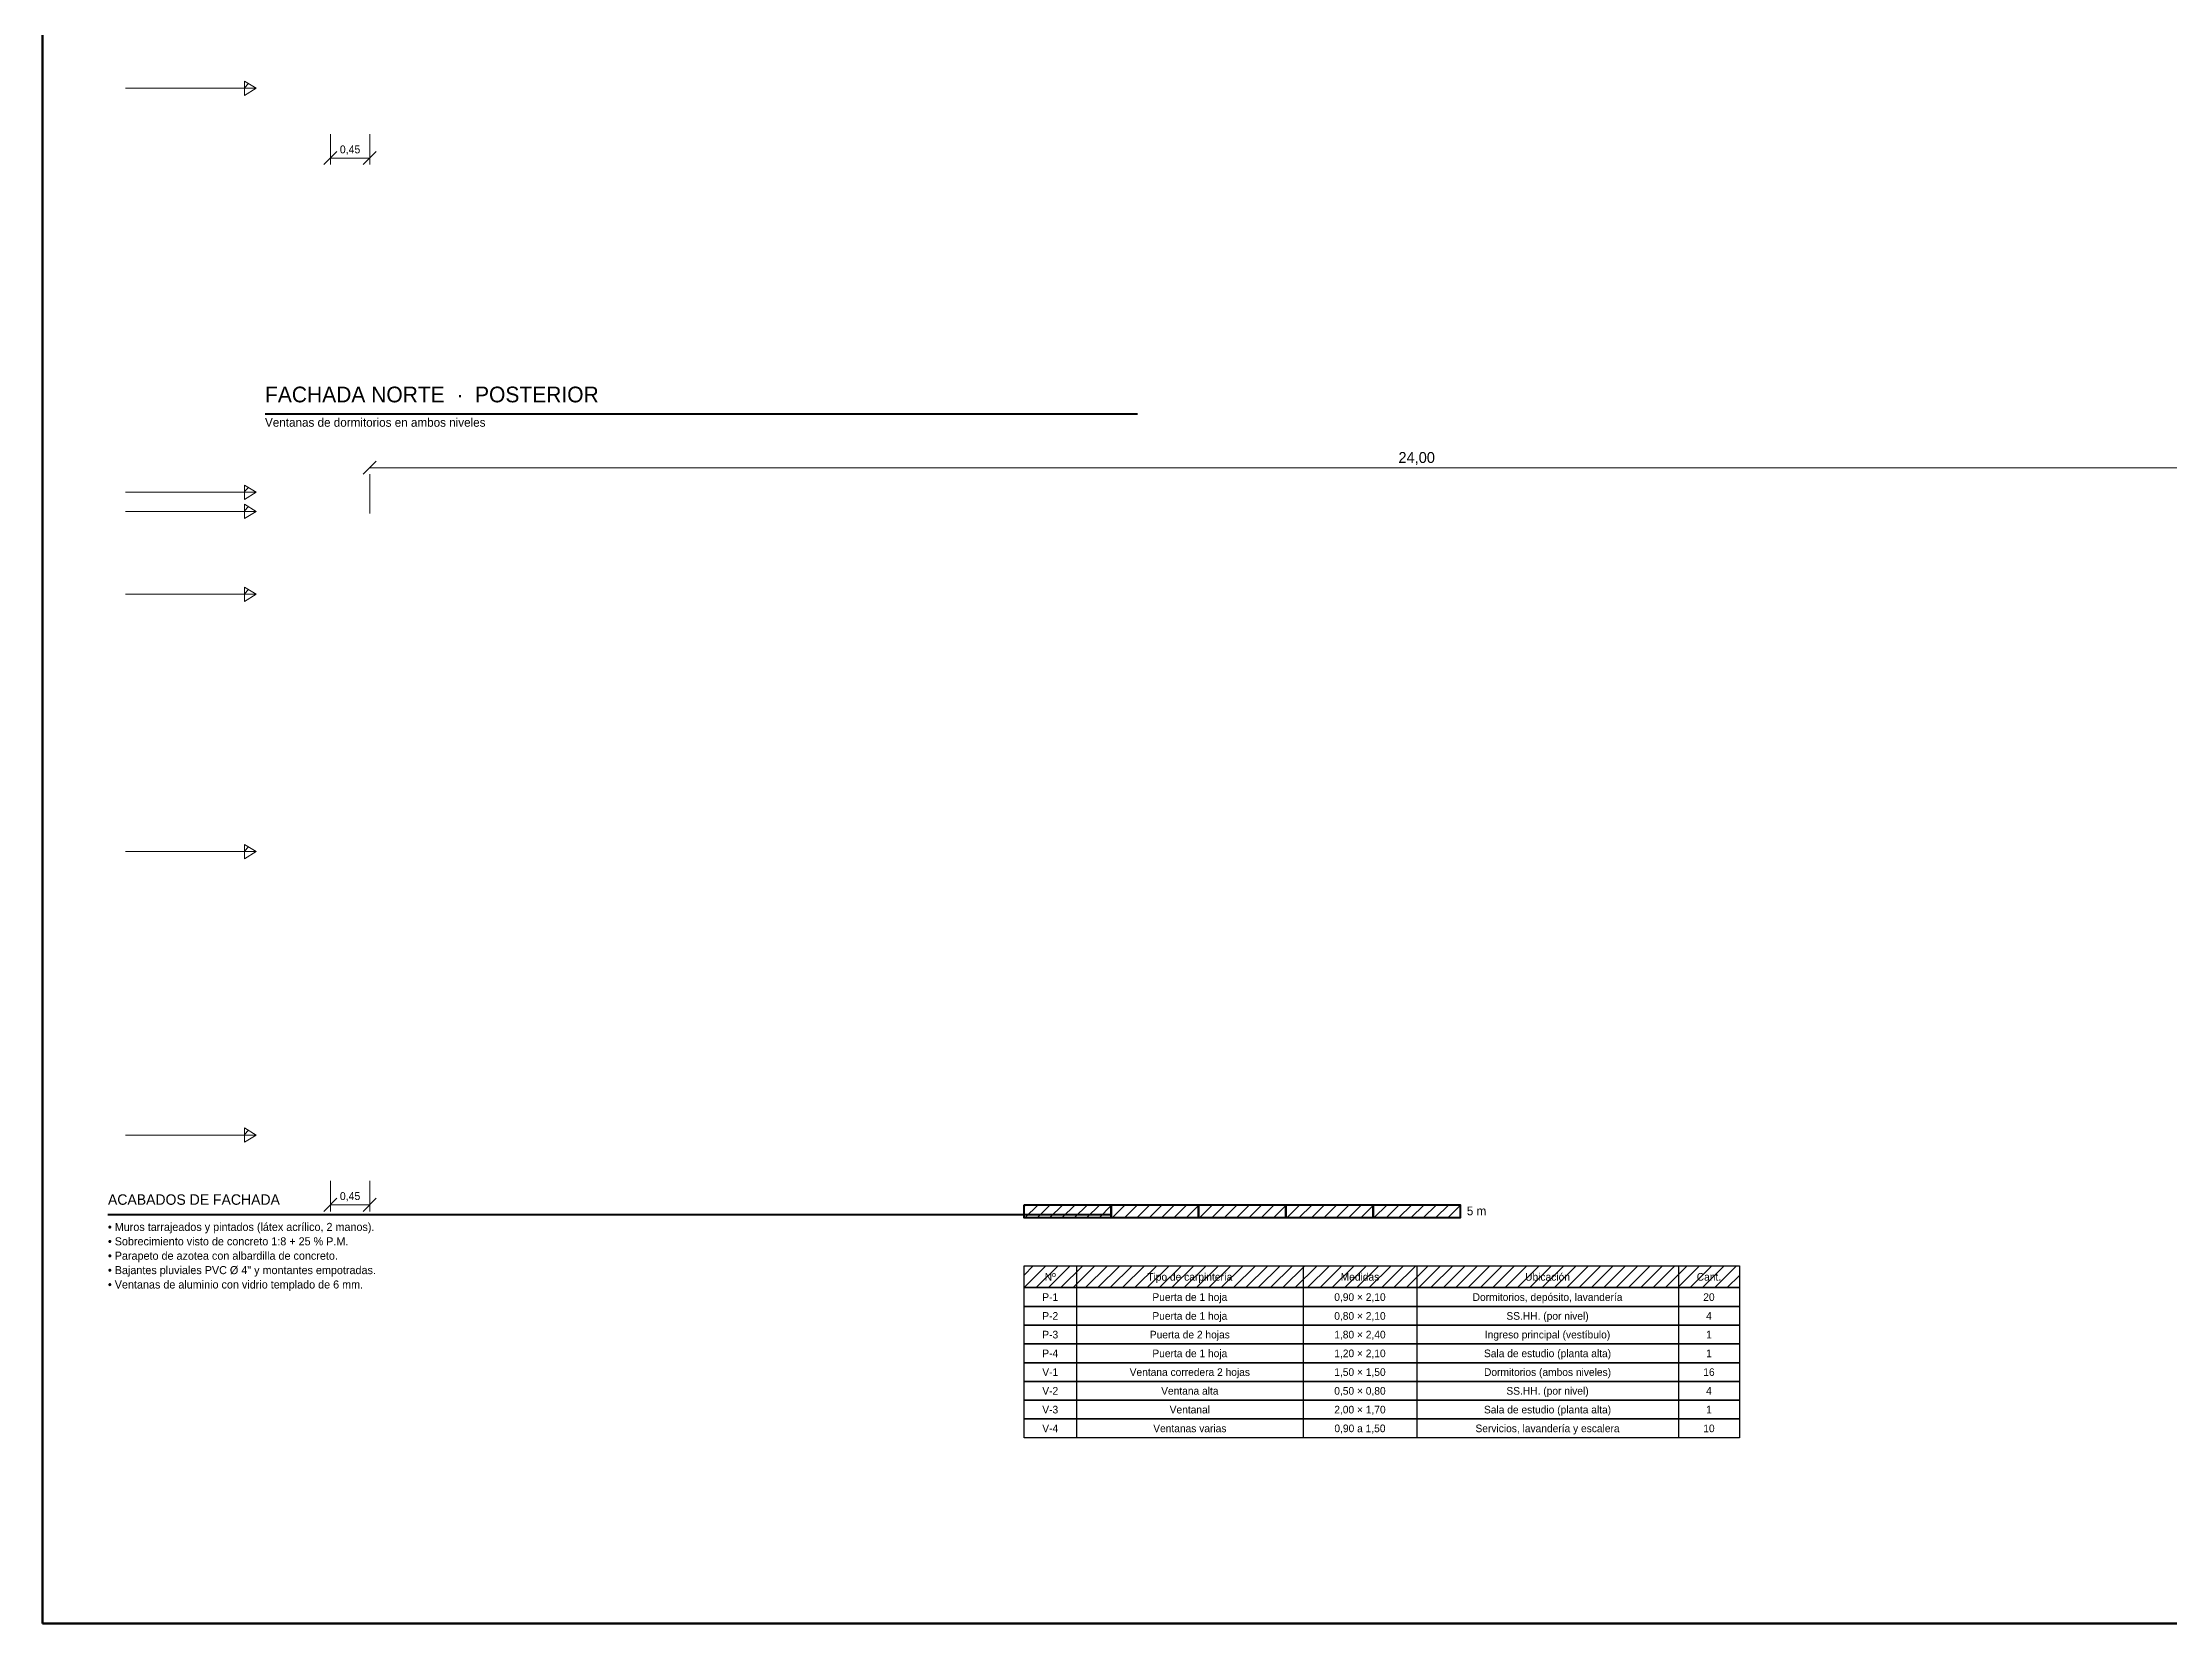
# Model space of a CAD drawing. Header units: metres. Extents: x -1.4 to 41.5, y -29.1 to 7.2.
# Drawn here: x 1.25 to 25.63, y -29.1 to -10.97 of the extents above; entities that cross this region are included whole.
import ezdxf
from ezdxf.enums import TextEntityAlignment as Align

# ---------------------------------------------------------------- set-up
doc = ezdxf.new("R2010")
doc.units = ezdxf.units.M
for name, color, linetype, lineweight in [('cota', 7, 'CONTINUOUS', 13), ('cota-texto', 7, 'CONTINUOUS', 5), ('hatch', 7, 'CONTINUOUS', 9), ('marco', 7, 'CONTINUOUS', 70), ('marco-fino', 7, 'CONTINUOUS', 25), ('marco-medio', 7, 'CONTINUOUS', 40), ('nivel', 7, 'CONTINUOUS', 20), ('sombra', 7, 'CONTINUOUS', 5), ('texto', 7, 'CONTINUOUS', 5), ('texto-suave', 7, 'CONTINUOUS', 5)]:
    doc.layers.add(name, color=color, linetype=linetype, lineweight=lineweight)

msp = doc.modelspace()

# ---------------------------------------------------------------- linework, layer by layer
at = {"layer": 'cota'}
for p, q in [((4.55, -12.025), (4.55, -12.375)), ((5, -12.025), (5, -12.375)), ((4.475, -12.375), (4.625, -12.225)), ((5, -12.3), (4.55, -12.3)), ((4.925, -12.375), (5.075, -12.225)), ((4.925, -15.925), (5.075, -15.775)), ((5, -15.85), (29, -15.85)), ((5, -16.375), (5, -15.925)), ((4.55, -24.025), (4.55, -24.375)), ((5, -24.025), (5, -24.375)), ((4.475, -24.375), (4.625, -24.225)), ((5, -24.3), (4.55, -24.3)), ((4.925, -24.375), (5.075, -24.225))]:
    msp.add_line(p, q, dxfattribs=at)
at = {"layer": 'hatch'}
for p, q in [((3.565, -11.494), (3.612, -11.446)), ((3.565, -16.124), (3.612, -16.076)), ((3.565, -16.344), (3.612, -16.296)), ((3.565, -17.294), (3.612, -17.246)), ((3.565, -20.244), (3.612, -20.196)), ((3.565, -23.494), (3.612, -23.446)), ((12.5, -24.319), (12.519, -24.3)), ((12.51, -24.45), (12.66, -24.3)), ((12.651, -24.45), (12.801, -24.3)), ((12.793, -24.45), (12.943, -24.3)), ((12.934, -24.45), (13.084, -24.3)), ((13.076, -24.45), (13.226, -24.3)), ((13.217, -24.45), (13.367, -24.3)), ((13.359, -24.45), (13.5, -24.309)), ((13.5, -24.319), (13.519, -24.3)), ((13.51, -24.45), (13.66, -24.3)), ((13.651, -24.45), (13.801, -24.3)), ((13.793, -24.45), (13.943, -24.3)), ((13.934, -24.45), (14.084, -24.3)), ((14.076, -24.45), (14.226, -24.3)), ((14.217, -24.45), (14.367, -24.3)), ((14.359, -24.45), (14.5, -24.309)), ((14.5, -24.319), (14.519, -24.3)), ((14.51, -24.45), (14.66, -24.3)), ((14.651, -24.45), (14.801, -24.3)), ((14.793, -24.45), (14.943, -24.3)), ((14.934, -24.45), (15.084, -24.3)), ((15.076, -24.45), (15.226, -24.3)), ((15.217, -24.45), (15.367, -24.3)), ((15.359, -24.45), (15.5, -24.309)), ((15.5, -24.319), (15.519, -24.3)), ((15.51, -24.45), (15.66, -24.3)), ((15.651, -24.45), (15.801, -24.3)), ((15.793, -24.45), (15.943, -24.3)), ((15.934, -24.45), (16.084, -24.3)), ((16.076, -24.45), (16.226, -24.3)), ((16.217, -24.45), (16.367, -24.3)), ((16.359, -24.45), (16.5, -24.309)), ((16.5, -24.319), (16.519, -24.3)), ((16.51, -24.45), (16.66, -24.3)), ((16.651, -24.45), (16.801, -24.3)), ((16.793, -24.45), (16.943, -24.3)), ((16.934, -24.45), (17.084, -24.3)), ((17.076, -24.45), (17.226, -24.3)), ((17.217, -24.45), (17.367, -24.3)), ((17.359, -24.45), (17.5, -24.309)), ((12.5, -25.248), (12.748, -25)), ((12.5, -25.106), (12.606, -25)), ((12.639, -25.25), (12.889, -25)), ((12.78, -25.25), (13.03, -25)), ((12.922, -25.25), (13.172, -25)), ((13.063, -25.25), (13.313, -25)), ((13.205, -25.25), (13.455, -25)), ((13.346, -25.25), (13.596, -25)), ((13.488, -25.25), (13.738, -25)), ((13.629, -25.25), (13.879, -25)), ((13.77, -25.25), (14.02, -25)), ((13.912, -25.25), (14.162, -25)), ((14.053, -25.25), (14.303, -25)), ((14.195, -25.25), (14.445, -25)), ((14.336, -25.25), (14.586, -25)), ((14.477, -25.25), (14.727, -25)), ((14.619, -25.25), (14.869, -25)), ((14.76, -25.25), (15.01, -25)), ((14.902, -25.25), (15.152, -25)), ((15.043, -25.25), (15.293, -25)), ((15.185, -25.25), (15.435, -25)), ((15.326, -25.25), (15.576, -25)), ((15.467, -25.25), (15.717, -25)), ((15.609, -25.25), (15.859, -25)), ((15.75, -25.25), (16, -25)), ((15.892, -25.25), (16.142, -25)), ((16.033, -25.25), (16.283, -25)), ((16.175, -25.25), (16.425, -25)), ((16.316, -25.25), (16.566, -25)), ((16.457, -25.25), (16.707, -25)), ((16.599, -25.25), (16.849, -25)), ((16.74, -25.25), (16.99, -25)), ((16.882, -25.25), (17.132, -25)), ((17.023, -25.25), (17.273, -25)), ((17.164, -25.25), (17.414, -25)), ((17.306, -25.25), (17.556, -25)), ((17.447, -25.25), (17.697, -25)), ((17.589, -25.25), (17.839, -25)), ((17.73, -25.25), (17.98, -25)), ((17.872, -25.25), (18.122, -25)), ((18.013, -25.25), (18.263, -25)), ((18.154, -25.25), (18.404, -25)), ((18.296, -25.25), (18.546, -25)), ((18.437, -25.25), (18.687, -25)), ((18.579, -25.25), (18.829, -25)), ((18.72, -25.25), (18.97, -25)), ((18.862, -25.25), (19.112, -25)), ((19.003, -25.25), (19.253, -25)), ((19.144, -25.25), (19.394, -25)), ((19.286, -25.25), (19.536, -25)), ((19.427, -25.25), (19.677, -25)), ((19.569, -25.25), (19.819, -25)), ((19.71, -25.25), (19.96, -25)), ((19.851, -25.25), (20.101, -25)), ((19.993, -25.25), (20.243, -25)), ((20.134, -25.25), (20.384, -25)), ((20.276, -25.25), (20.526, -25)), ((20.417, -25.25), (20.667, -25)), ((20.559, -25.25), (20.7, -25.109))]:
    msp.add_line(p, q, dxfattribs=at)
at = {"layer": 'marco'}
for p, q in [((1.25, -29.1), (1.25, -0.6)), ((41.45, -29.1), (1.25, -29.1))]:
    msp.add_line(p, q, dxfattribs=at)
at = {"layer": 'marco-fino'}
for p, q in [((13.1, -25), (13.1, -25.25)), ((15.7, -25), (15.7, -25.25)), ((17, -25), (17, -25.25)), ((20, -25), (20, -25.25)), ((13.1, -25.25), (13.1, -25.465)), ((15.7, -25.25), (15.7, -25.465)), ((17, -25.25), (17, -25.465)), ((20, -25.25), (20, -25.465)), ((13.1, -25.465), (13.1, -25.68)), ((15.7, -25.465), (15.7, -25.68)), ((17, -25.465), (17, -25.68)), ((20, -25.465), (20, -25.68)), ((13.1, -25.68), (13.1, -25.895)), ((15.7, -25.68), (15.7, -25.895)), ((17, -25.68), (17, -25.895)), ((20, -25.68), (20, -25.895)), ((13.1, -25.895), (13.1, -26.11)), ((15.7, -25.895), (15.7, -26.11)), ((17, -25.895), (17, -26.11)), ((20, -25.895), (20, -26.11)), ((13.1, -26.11), (13.1, -26.325)), ((13.1, -26.325), (13.1, -26.54)), ((15.7, -26.11), (15.7, -26.325)), ((15.7, -26.325), (15.7, -26.54)), ((17, -26.11), (17, -26.325)), ((17, -26.325), (17, -26.54)), ((20, -26.11), (20, -26.325)), ((20, -26.325), (20, -26.54)), ((13.1, -26.54), (13.1, -26.755)), ((15.7, -26.54), (15.7, -26.755)), ((17, -26.54), (17, -26.755)), ((20, -26.54), (20, -26.755)), ((13.1, -26.755), (13.1, -26.97)), ((15.7, -26.755), (15.7, -26.97)), ((17, -26.755), (17, -26.97)), ((20, -26.755), (20, -26.97))]:
    msp.add_line(p, q, dxfattribs=at)
for points in [[(12.5, -25), (20.7, -25), (20.7, -25.25), (12.5, -25.25)], [(12.5, -25), (20.7, -25), (20.7, -25.25), (12.5, -25.25)], [(12.5, -25.25), (20.7, -25.25), (20.7, -25.465), (12.5, -25.465)], [(12.5, -25.465), (20.7, -25.465), (20.7, -25.68), (12.5, -25.68)], [(12.5, -25.68), (20.7, -25.68), (20.7, -25.895), (12.5, -25.895)], [(12.5, -25.895), (20.7, -25.895), (20.7, -26.11), (12.5, -26.11)], [(12.5, -26.11), (20.7, -26.11), (20.7, -26.325), (12.5, -26.325)], [(12.5, -26.325), (20.7, -26.325), (20.7, -26.54), (12.5, -26.54)], [(12.5, -26.54), (20.7, -26.54), (20.7, -26.755), (12.5, -26.755)], [(12.5, -26.755), (20.7, -26.755), (20.7, -26.97), (12.5, -26.97)]]:
    msp.add_lwpolyline(points, close=True, dxfattribs=at)
at = {"layer": 'marco-medio'}
for p, q in [((3.8, -15.23), (13.8, -15.23)), ((2, -24.41), (13.5, -24.41))]:
    msp.add_line(p, q, dxfattribs=at)
for points in [[(12.5, -24.3), (13.5, -24.3), (13.5, -24.45), (12.5, -24.45)], [(12.5, -24.3), (13.5, -24.3), (13.5, -24.45), (12.5, -24.45)], [(13.5, -24.3), (14.5, -24.3), (14.5, -24.45), (13.5, -24.45)], [(14.5, -24.3), (15.5, -24.3), (15.5, -24.45), (14.5, -24.45)], [(14.5, -24.3), (15.5, -24.3), (15.5, -24.45), (14.5, -24.45)], [(15.5, -24.3), (16.5, -24.3), (16.5, -24.45), (15.5, -24.45)], [(16.5, -24.3), (17.5, -24.3), (17.5, -24.45), (16.5, -24.45)], [(16.5, -24.3), (17.5, -24.3), (17.5, -24.45), (16.5, -24.45)]]:
    msp.add_lwpolyline(points, close=True, dxfattribs=at)
at = {"layer": 'nivel'}
for p, q in [((3.7, -11.5), (2.2, -11.5)), ((3.7, -16.13), (2.2, -16.13)), ((3.7, -16.35), (2.2, -16.35)), ((3.7, -17.3), (2.2, -17.3)), ((3.7, -20.25), (2.2, -20.25)), ((3.7, -23.5), (2.2, -23.5))]:
    msp.add_line(p, q, dxfattribs=at)
for points in [[(3.7, -11.5), (3.565, -11.418), (3.565, -11.583)], [(3.7, -11.5), (3.565, -11.418), (3.565, -11.583)], [(3.7, -16.13), (3.565, -16.048), (3.565, -16.213)], [(3.7, -16.13), (3.565, -16.048), (3.565, -16.213)], [(3.7, -16.35), (3.565, -16.268), (3.565, -16.433)], [(3.7, -16.35), (3.565, -16.268), (3.565, -16.433)], [(3.7, -17.3), (3.565, -17.218), (3.565, -17.383)], [(3.7, -17.3), (3.565, -17.218), (3.565, -17.383)], [(3.7, -20.25), (3.565, -20.168), (3.565, -20.332)], [(3.7, -20.25), (3.565, -20.168), (3.565, -20.332)], [(3.7, -23.5), (3.565, -23.418), (3.565, -23.582)], [(3.7, -23.5), (3.565, -23.418), (3.565, -23.582)]]:
    msp.add_lwpolyline(points, close=True, dxfattribs=at)
at = {"layer": 'sombra'}
for points in [[(13.5, -24.3), (14.5, -24.3), (14.5, -24.45), (13.5, -24.45)], [(15.5, -24.3), (16.5, -24.3), (16.5, -24.45), (15.5, -24.45)], [(12.5, -25), (20.7, -25), (20.7, -25.25), (12.5, -25.25)]]:
    msp.add_lwpolyline(points, close=True, dxfattribs=at)

# ---------------------------------------------------------------- texts
at = {"layer": 'cota-texto'}
for s, height, p in [('0,45', 0.09, (4.775, -12.245)), ('24,00', 0.125, (17, -15.795)), ('0,45', 0.09, (4.775, -24.245))]:
    msp.add_text(s, height=height, dxfattribs=at).set_placement(p, align=Align.CENTER)
at = {"layer": 'texto'}
for s, height, p in [('FACHADA NORTE  ·  POSTERIOR', 0.18, (3.8, -15.1)), ('ACABADOS DE FACHADA', 0.12, (2, -24.3)), ('5 m', 0.1, (17.575, -24.42)), ('• Muros tarrajeados y pintados (látex acrílico, 2 manos).', 0.0925, (2, -24.6)), ('• Sobrecimiento visto de concreto 1:8 + 25 % P.M.', 0.0925, (2, -24.765)), ('• Parapeto de azotea con albardilla de concreto.', 0.0925, (2, -24.93)), ('• Bajantes pluviales PVC Ø 4" y montantes empotradas.', 0.0925, (2, -25.095)), ('• Ventanas de aluminio con vidrio templado de 6 mm.', 0.0925, (2, -25.26))]:
    msp.add_text(s, height=height, dxfattribs=at).set_placement(p)
for s, p in [('Nº', (12.8, -25.17)), ('Tipo de carpintería', (14.4, -25.17)), ('Medidas', (16.35, -25.17)), ('Ubicación', (18.5, -25.17)), ('Cant.', (20.35, -25.17)), ('P-1', (12.8, -25.402)), ('Puerta de 1 hoja', (14.4, -25.402)), ('0,90 × 2,10', (16.35, -25.402)), ('Dormitorios, depósito, lavandería', (18.5, -25.402)), ('20', (20.35, -25.402)), ('P-2', (12.8, -25.618)), ('Puerta de 1 hoja', (14.4, -25.618)), ('0,80 × 2,10', (16.35, -25.618)), ('SS.HH. (por nivel)', (18.5, -25.618)), ('4', (20.35, -25.618)), ('P-3', (12.8, -25.832)), ('Puerta de 2 hojas', (14.4, -25.832)), ('1,80 × 2,40', (16.35, -25.832)), ('Ingreso principal (vestíbulo)', (18.5, -25.832)), ('1', (20.35, -25.832)), ('P-4', (12.8, -26.047)), ('Puerta de 1 hoja', (14.4, -26.047)), ('1,20 × 2,10', (16.35, -26.047)), ('Sala de estudio (planta alta)', (18.5, -26.047)), ('1', (20.35, -26.047)), ('V-1', (12.8, -26.262)), ('Ventana corredera 2 hojas', (14.4, -26.262)), ('1,50 × 1,50', (16.35, -26.262)), ('Dormitorios (ambos niveles)', (18.5, -26.262)), ('16', (20.35, -26.262)), ('V-2', (12.8, -26.477)), ('Ventana alta', (14.4, -26.477)), ('0,50 × 0,80', (16.35, -26.477)), ('SS.HH. (por nivel)', (18.5, -26.477)), ('4', (20.35, -26.477)), ('V-3', (12.8, -26.692)), ('Ventanas varias', (14.4, -26.907)), ('Ventanal', (14.4, -26.692)), ('2,00 × 1,70', (16.35, -26.692)), ('Servicios, lavandería y escalera', (18.5, -26.907)), ('Sala de estudio (planta alta)', (18.5, -26.692)), ('1', (20.35, -26.692)), ('V-4', (12.8, -26.907)), ('0,90 a 1,50', (16.35, -26.907)), ('10', (20.35, -26.907))]:
    msp.add_text(s, height=0.0875, dxfattribs=at).set_placement(p, align=Align.CENTER)
at = {"layer": 'texto-suave'}
msp.add_text('Ventanas de dormitorios en ambos niveles', height=0.1, dxfattribs=at).set_placement((3.8, -15.38))

doc.saveas('drawing.dxf')
